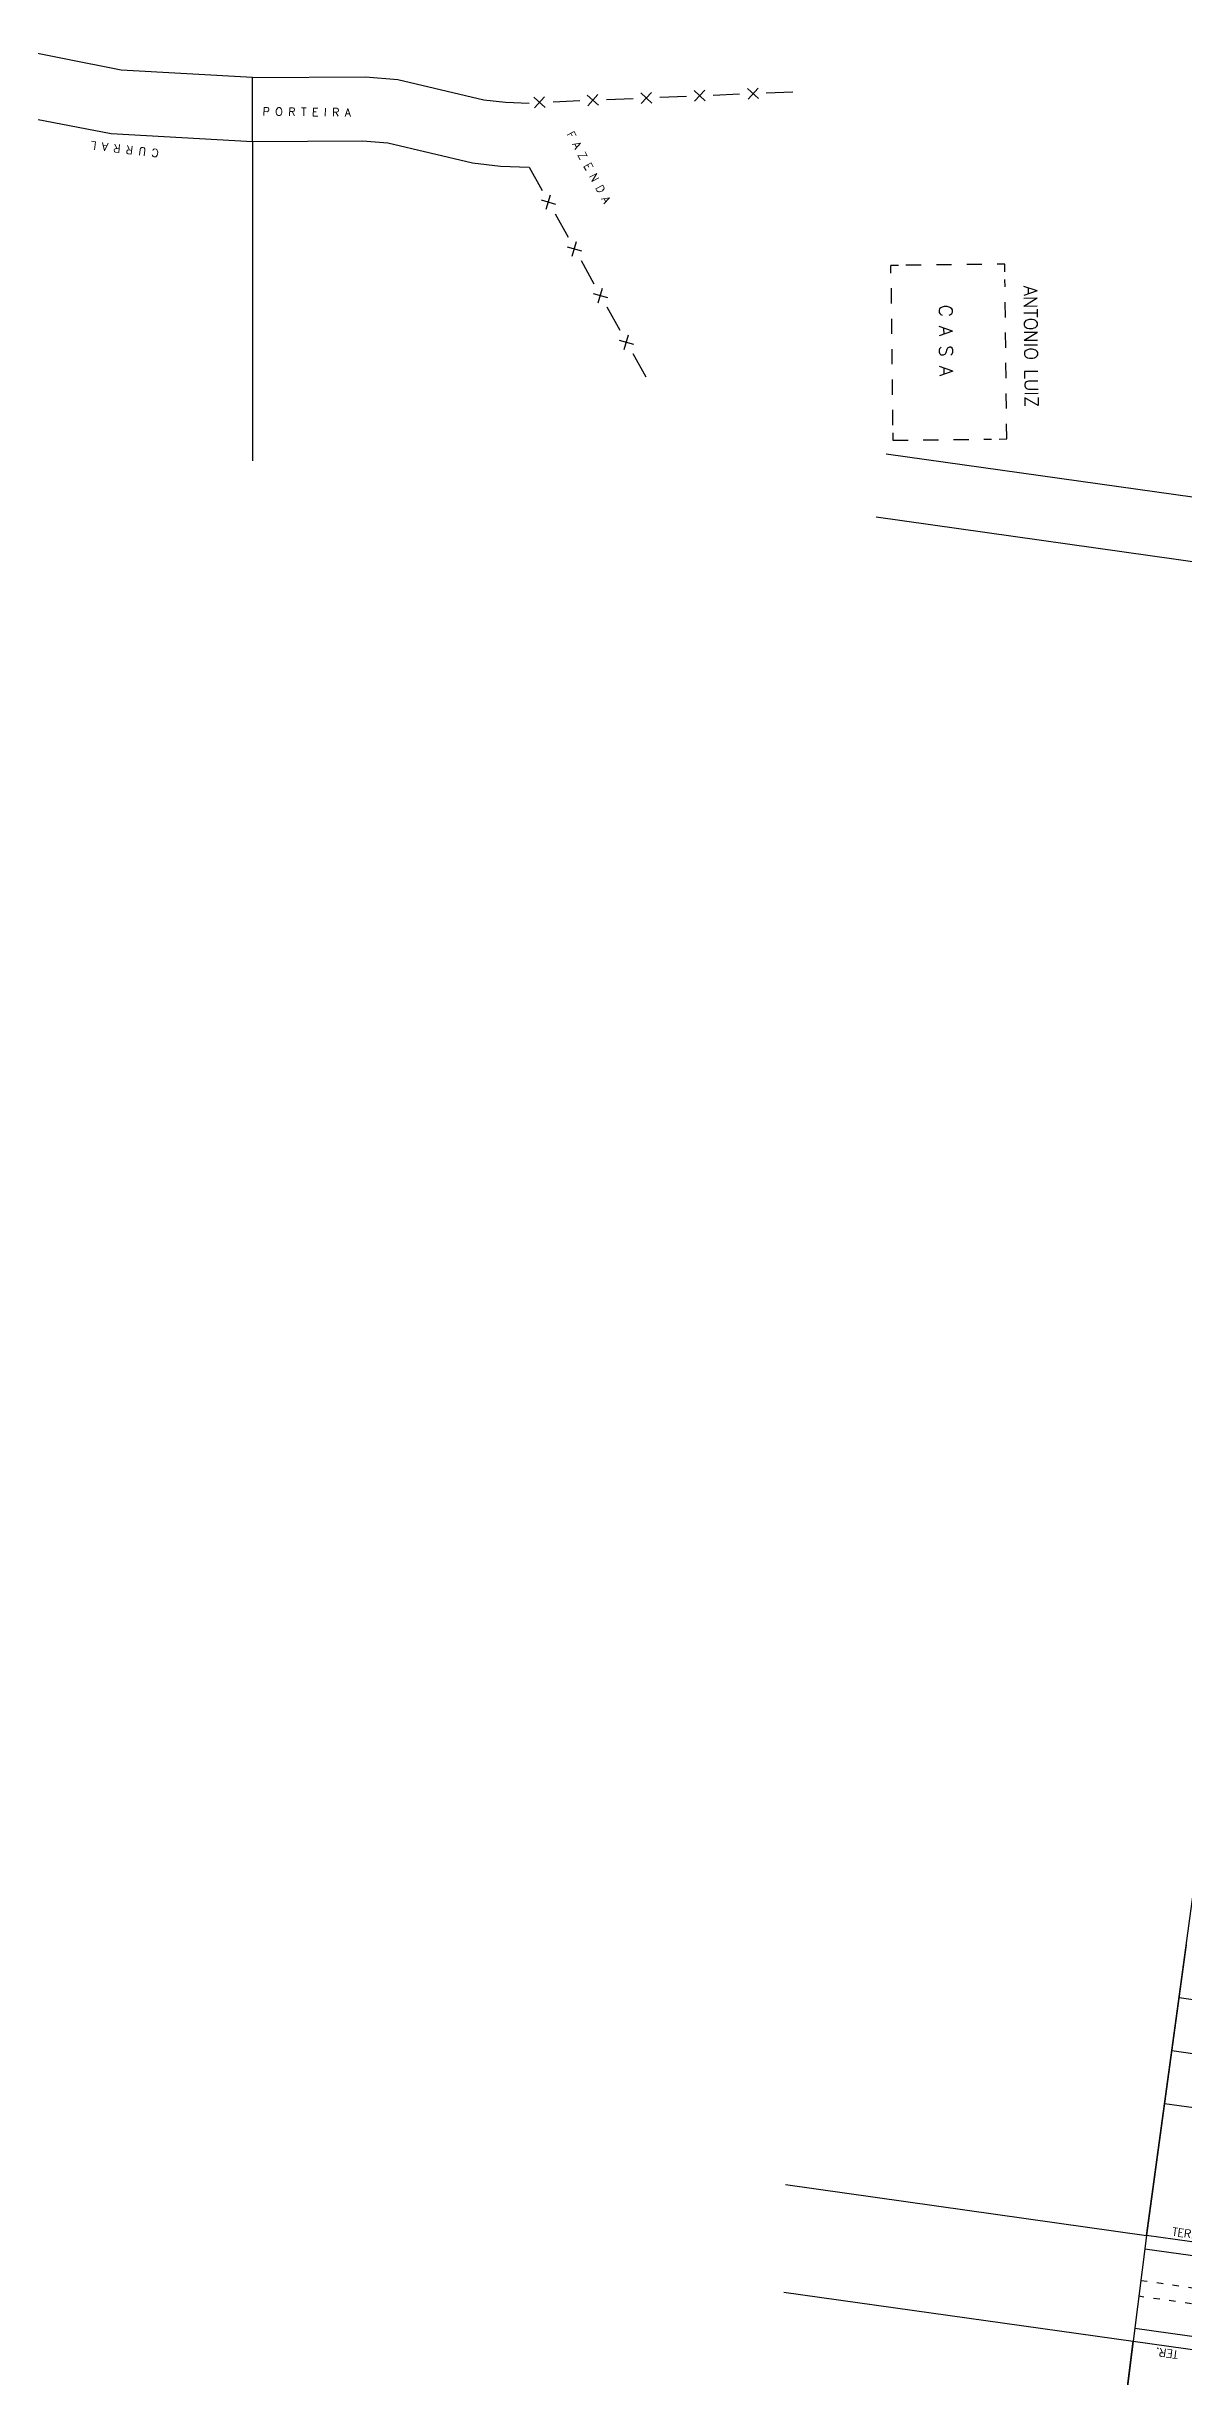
# Model space of a CAD drawing. Extents: x 714896 to 749292, y 8417558 to 8447149.
# Drawn here: x 743645 to 743858.2, y 8426969.8 to 8427406.6 of the extents above; entities that cross this region are included whole.
import ezdxf

# ---------------------------------------------------------------- set-up
doc = ezdxf.new("R2010")
doc.units = 0
doc.header["$MEASUREMENT"] = 0
doc.linetypes.add('ACAD_ISO03W100', pattern=[30, 12, -18])
for name, color, linetype in [('LOTE', 7, 'CONTINUOUS'), ('MEIO_FIO', 24, 'CONTINUOUS'), ('QUADRA', 6, 'CONTINUOUS'), ('REFERENCIA', 7, 'CONTINUOUS'), ('TEXTO', 7, 'CONTINUOUS')]:
    doc.layers.add(name, color=color, linetype=linetype)
doc.styles.add('ROMANS', font='ROMANS.SHX', dxfattribs={"height": 1.5})

msp = doc.modelspace()

# ---------------------------------------------------------------- linework, layer by layer
at = {"layer": 'LOTE', "color": 7}
for p, q in [((743776.45, 8427398.74), (743778.53, 8427396.83)), ((743778.45, 8427398.82), (743776.54, 8427396.74)), ((743736.39, 8427397.08), (743738.47, 8427395.17)), ((743738.39, 8427397.16), (743736.47, 8427395.08)), ((743745, 8427396.4), (743740, 8427396.19)), ((743746.4, 8427397.5), (743748.49, 8427395.58)), ((743748.4, 8427397.58), (743746.49, 8427395.5)), ((743754.99, 8427396.81), (743749.99, 8427396.61)), ((743756.42, 8427397.91), (743758.5, 8427396)), ((743758.42, 8427397.99), (743756.5, 8427395.91)), ((743764.98, 8427397.23), (743759.98, 8427397.02)), ((743766.44, 8427398.33), (743768.52, 8427396.41)), ((743768.44, 8427398.41), (743766.52, 8427396.33)), ((743774.97, 8427397.64), (743769.98, 8427397.43)), ((743784.96, 8427398.05), (743779.97, 8427397.85)), ((743735.5, 8427384), (743737.93, 8427379.62)), ((743737.74, 8427377.83), (743740.46, 8427377.06)), ((743738.71, 8427376.08), (743739.49, 8427378.8)), ((743740.36, 8427375.25), (743742.79, 8427370.88)), ((743742.61, 8427369.07), (743745.33, 8427368.29)), ((743743.58, 8427367.32), (743744.36, 8427370.04)), ((743745.22, 8427366.51), (743747.65, 8427362.14)), ((743804.74, 8427365.57), (743803.31, 8427365.55)), ((743803.33, 8427364.12), (743803.31, 8427365.55)), ((743809.01, 8427365.61), (743806.16, 8427365.58)), ((743814.71, 8427365.68), (743811.86, 8427365.65)), ((743820.41, 8427365.75), (743817.56, 8427365.71)), ((743824.68, 8427365.79), (743823.26, 8427365.78)), ((743824.7, 8427364.37), (743824.68, 8427365.79)), ((743747.48, 8427360.31), (743750.2, 8427359.53)), ((743748.45, 8427358.56), (743749.23, 8427361.28)), ((743803.36, 8427361.27), (743803.39, 8427358.42)), ((743824.73, 8427361.52), (743824.72, 8427362.94)), ((743750.08, 8427357.77), (743752.51, 8427353.4)), ((743803.43, 8427355.57), (743803.46, 8427352.72)), ((743824.8, 8427355.82), (743824.77, 8427358.67)), ((743752.35, 8427351.55), (743755.07, 8427350.77)), ((743753.32, 8427349.8), (743754.1, 8427352.52)), ((743824.87, 8427350.12), (743824.83, 8427352.97)), ((743754.94, 8427349.03), (743757.37, 8427344.66)), ((743803.49, 8427349.87), (743803.52, 8427347.02)), ((743824.93, 8427344.42), (743824.9, 8427347.27)), ((743803.56, 8427344.17), (743803.59, 8427341.32)), ((743803.62, 8427338.47), (743803.65, 8427335.62)), ((743825, 8427338.72), (743824.96, 8427341.57)), ((743803.67, 8427334.2), (743803.69, 8427332.77)), ((743825.06, 8427333.02), (743825.03, 8427335.87)), ((743802.42, 8427330.26), (743900.54, 8427316.46)), ((743803.69, 8427332.77), (743806.54, 8427332.81)), ((743809.39, 8427332.84), (743812.24, 8427332.87)), ((743815.09, 8427332.91), (743817.94, 8427332.94)), ((743820.79, 8427332.97), (743822.21, 8427332.99)), ((743823.64, 8427333), (743825.06, 8427333.02)), ((743800.59, 8427318.4), (743898.71, 8427304.6)), ((743857.37, 8427040.79), (743884.39, 8427036.99)), ((743856.01, 8427030.88), (743883, 8427027.08)), ((743854.66, 8427020.97), (743881.61, 8427017.18))]:
    msp.add_line(p, q, dxfattribs=at)
at = {"layer": 'LOTE', "color": 7, "linetype": 'CONTINUOUS', "flags": 128}
for points in [[(743683.63, 8427400.77), (743704.8, 8427400.93), (743710.89, 8427400.43), (743726.99, 8427396.63), (743731.03, 8427396.14), (743735.49, 8427396)], [(743683.62, 8427388.77), (743683.62, 8427388.77), (743704.25, 8427388.93), (743709.02, 8427388.54), (743724.88, 8427384.8), (743730.12, 8427384.16), (743735.5, 8427384)]]:
    msp.add_lwpolyline(points, dxfattribs=at)
at = {"layer": 'LOTE', "color": 7}
for points in [[(743683.62, 8427388.77), (743683.61, 8427328.92)], [(743783.54, 8427005.73), (743851.26, 8426996.2)], [(743783.23, 8426985.58), (743848.77, 8426976.36)]]:
    msp.add_lwpolyline(points, dxfattribs=at)
at = {"layer": 'MEIO_FIO'}
for points in [[(743850.95, 8426993.72), (743874.8, 8426990.37, 0.414214), (743881.02, 8426995.05), (743903.16, 8427152.5, 0.414214), (743898.48, 8427158.71), (743874.58, 8427162.07)], [(743849.08, 8426978.84), (743872.72, 8426975.51, -0.414214), (743877.4, 8426969.3), (743860.82, 8426851.46, -0.414214), (743854.61, 8426846.78), (743833.2, 8426849.79)]]:
    msp.add_lwpolyline(points, format="xyb", dxfattribs=at)
at = {"layer": 'QUADRA', "color": 6}
for points in [[(743633.91, 8427394.71), (743657.09, 8427390.28), (743683.62, 8427388.77), (743683.63, 8427400.77), (743658.99, 8427402.14), (743636.67, 8427406.59)], [(743858.73, 8427050.69), (743854.66, 8427020.97), (743851.26, 8426996.2), (743848.77, 8426976.36), (743844.42, 8426941.62)]]:
    msp.add_lwpolyline(points, dxfattribs=at)
msp.add_lwpolyline([(743874.24, 8427159.6), (743898.13, 8427156.23), (743899.26, 8427155.84), (743900.09, 8427155.1), (743900.63, 8427153.98), (743900.69, 8427152.85), (743899.71, 8427145.91), (743883, 8427027.08), (743881.61, 8427017.18), (743878.54, 8426995.4), (743878.23, 8426994.42), (743877.54, 8426993.55), (743876.43, 8426992.94), (743875.15, 8426992.84), (743864.72, 8426994.31), (743851.26, 8426996.2), (743868.23, 8427120.05), (743871.02, 8427139.85), (743871.98, 8427146.67), (743872.52, 8427149.74), (743874.24, 8427159.6)], close=True, dxfattribs=at)
msp.add_lwpolyline([(743848.77, 8426976.36), (743872.37, 8426973.04, -0.414214), (743874.92, 8426969.65), (743858.34, 8426851.81, -0.414214), (743854.96, 8426849.26), (743833.4, 8426852.29), (743833.69, 8426856), (743848.77, 8426976.36)], format="xyb", close=True, dxfattribs=at)
at = {"layer": 'REFERENCIA', "color": 7, "linetype": 'ACAD_ISO03W100', "ltscale": 0.1}
msp.add_lwpolyline([(743850.2, 8426987.77), (743850.2, 8426987.77), (743913.61, 8426978.85), (743913.16, 8426975.88), (743913.16, 8426975.88), (743849.83, 8426984.79)], dxfattribs=at)

# ---------------------------------------------------------------- texts
at = {"layer": 'TEXTO', "style": 'ROMANS'}
for s, height, rotation, p in [('P O R T E I R A', 1.5, 359.3397, (743685.5, 8427393.68)), ('F A Z E N D A', 1.5, 298.1436, (743742.5, 8427390.19)), ('C U R R A L', 1.5, 173.1322, (743666.11, 8427387.31)), ('ANTONIO LUIZ', 2.5, 270.5915, (743828.23, 8427361.74)), ('C A S A', 2.5, 270.4583, (743812.35, 8427358.15))]:
    msp.add_text(s, height=height, rotation=rotation, dxfattribs=at).set_placement(p)
at = {"layer": 'TEXTO', "color": 7, "style": 'ROMANS'}
for rotation, p in [(352.1757, (743855.98, 8426996.2, -10.13)), (172.1757, (743857.28, 8426974.58, -10.13))]:
    msp.add_text('TER.', height=1.5, rotation=rotation, dxfattribs=at).set_placement(p)

doc.saveas('drawing.dxf')
